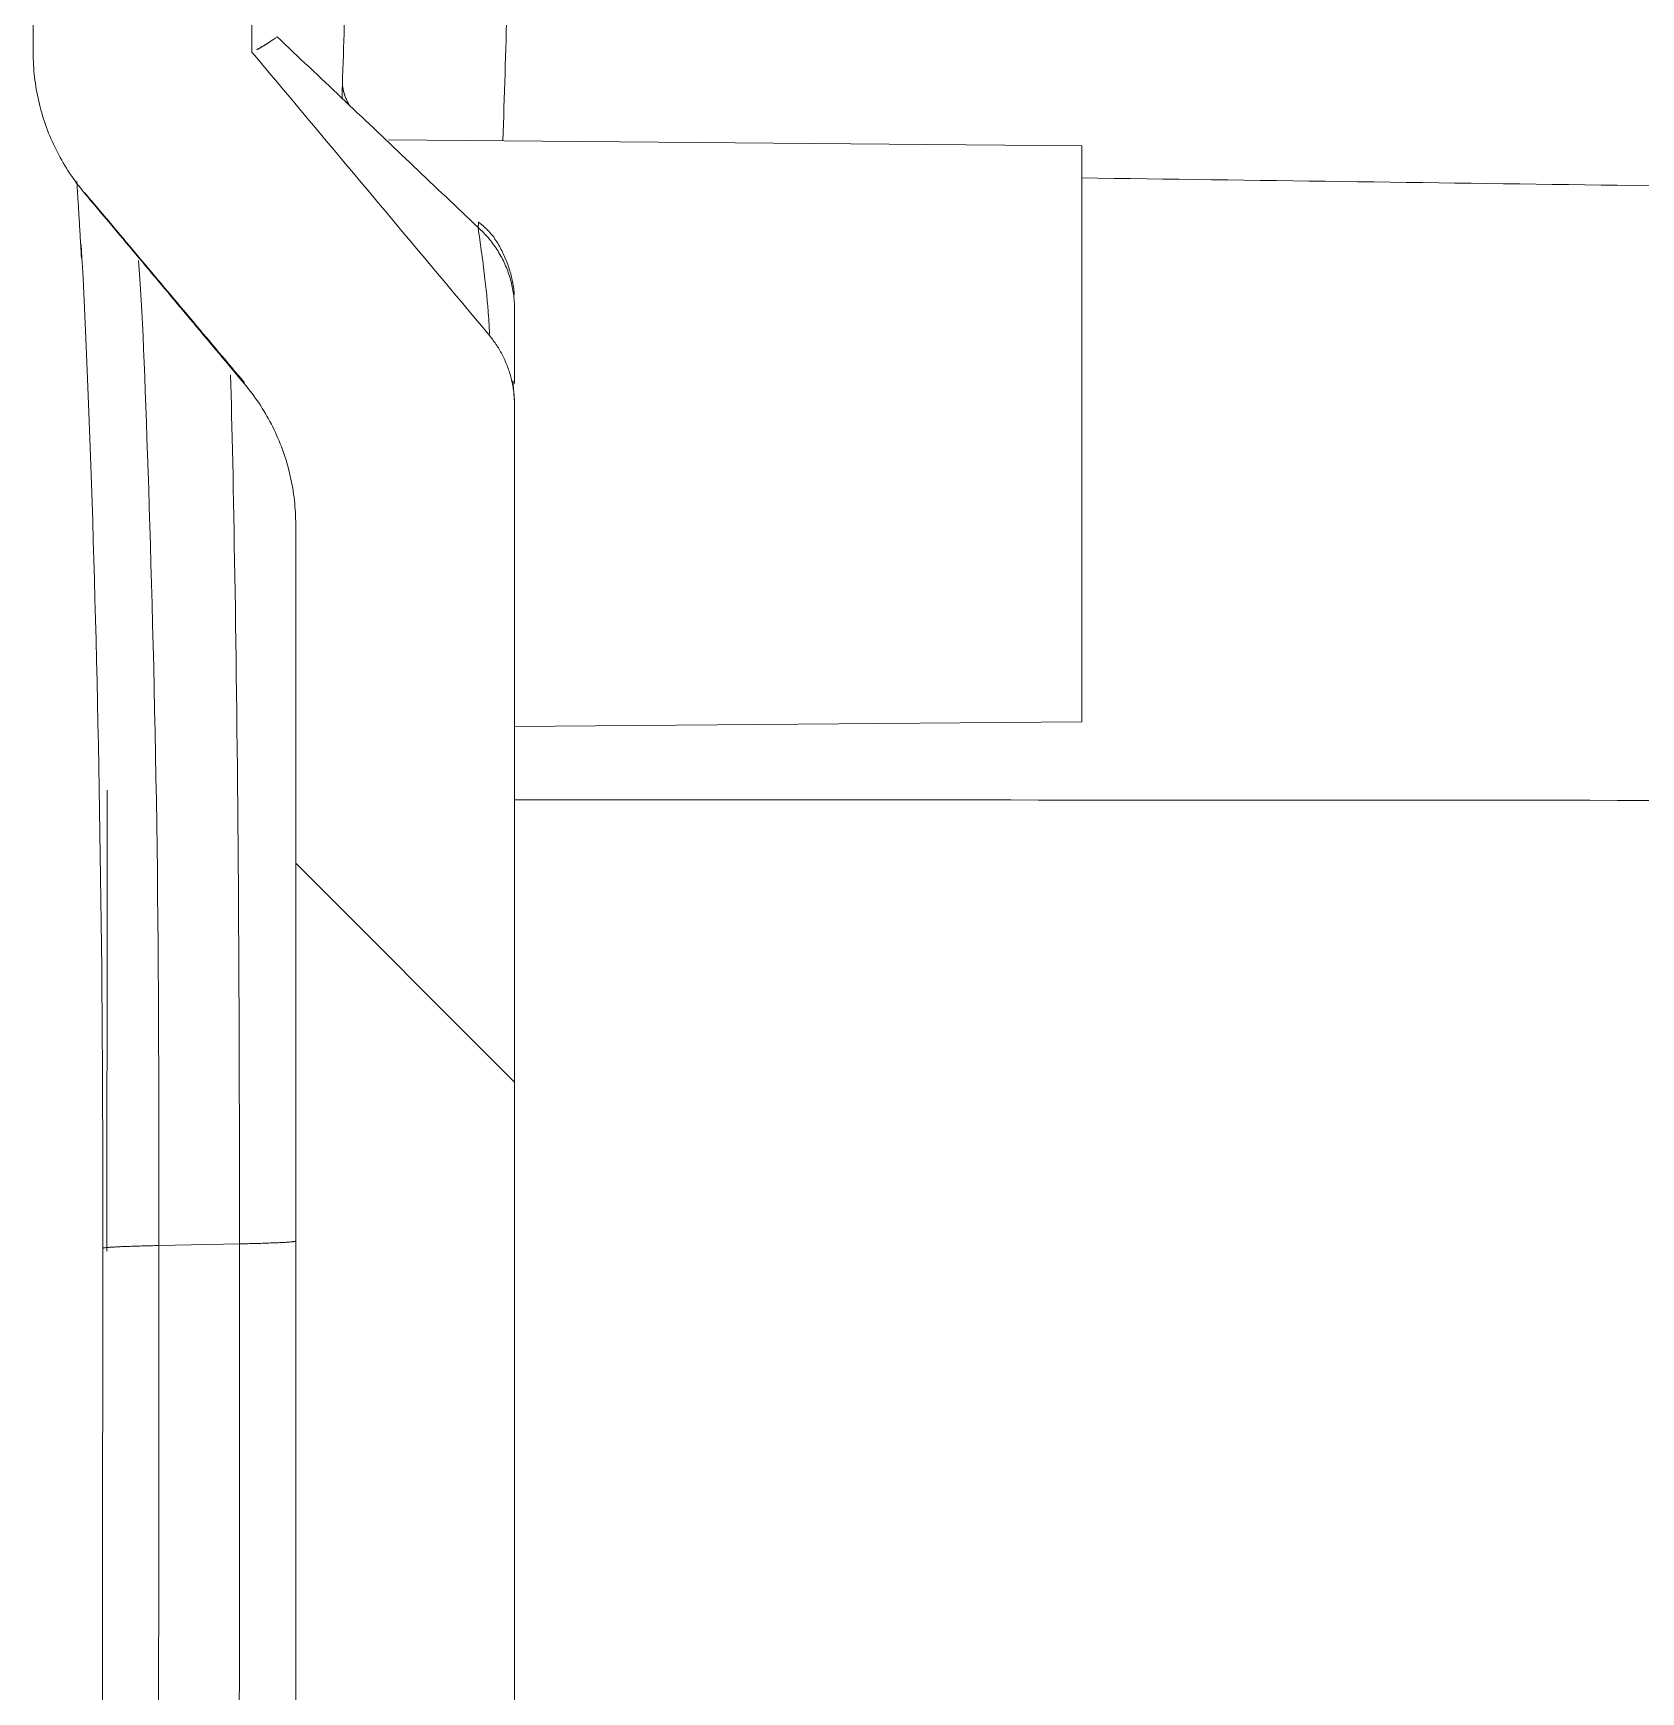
# Model space of a CAD drawing. Header units: inches. Extents: x 0 to 40, y 35.9 to 64.1.
# Drawn here: x 12.064 to 13.003, y 47.419 to 48.388 of the extents above; entities that cross this region are included whole.
import ezdxf

# ---------------------------------------------------------------- set-up
doc = ezdxf.new("R2010")
doc.units = ezdxf.units.IN
doc.header["$MEASUREMENT"] = 0
doc.layers.add('2', color=7, linetype='Continuous')

# ---------------------------------------------------------------- blocks, each defined once
blk = doc.blocks.new('block 895')
at = {"layer": '2', "color": 7, "lineweight": 18, "true_color": 0xffffff}
blk.add_lwpolyline([(12.67659, 48.32256), (12.67659, 47.98601)], dxfattribs=at)
blk = doc.blocks.new('block 903')
at = {"layer": '2', "color": 7, "lineweight": 18, "true_color": 0xffffff}
blk.add_lwpolyline([(12.34509, 47.98312), (12.67659, 47.98601)], dxfattribs=at)
blk = doc.blocks.new('block 904')
at = {"layer": '2', "color": 7, "lineweight": 18, "true_color": 0xffffff}
blk.add_lwpolyline([(12.67659, 48.32256), (12.27143, 48.32611)], dxfattribs=at)
blk = doc.blocks.new('block 909')
at = {"layer": '2', "color": 7, "lineweight": 18, "true_color": 0xffffff}
blk.add_lwpolyline([(12.10439, 47.6816), (12.10064, 43.23653)], dxfattribs=at)
blk = doc.blocks.new('block 923')
at = {"layer": '2', "color": 7, "lineweight": 18, "true_color": 0xffffff}
blk.add_lwpolyline([(12.06374, 48.54353), (12.06374, 48.37689)], dxfattribs=at)
blk = doc.blocks.new('block 924')
at = {"layer": '2', "color": 7, "lineweight": 18, "true_color": 0xffffff}
blk.add_lwpolyline([(12.2172, 48.10115), (12.2172, 42.97061)], dxfattribs=at)
blk = doc.blocks.new('block 934')
at = {"layer": '2', "color": 7, "lineweight": 18, "true_color": 0xffffff}
blk.add_lwpolyline([(12.34509, 48.17091), (12.34509, 42.90474)], dxfattribs=at)
blk = doc.blocks.new('block 935')
at = {"layer": '2', "color": 7, "lineweight": 18, "true_color": 0xffffff}
blk.add_lwpolyline([(12.19162, 48.53123), (12.19162, 48.37727)], dxfattribs=at)
blk = doc.blocks.new('block 981')
at = {"layer": '2', "color": 7, "lineweight": 18, "true_color": 0xffffff}
blk.add_lwpolyline([(12.09358, 48.29514), (12.09394, 48.29514)], dxfattribs=at)
blk = doc.blocks.new('block 990')
at = {"layer": '2', "color": 7, "lineweight": 18, "true_color": 0xffffff}
blk.add_lwpolyline([(12.32442, 48.27771), (12.32445, 48.27743)], dxfattribs=at)
blk = doc.blocks.new('block 999')
at = {"layer": '2', "color": 7, "lineweight": 18, "true_color": 0xffffff}
blk.add_lwpolyline([(12.18432, 47.68088), (12.13723, 47.67988)], dxfattribs=at)
blk = doc.blocks.new('block 1158')
at = {"layer": '2', "color": 80, "lineweight": 18, "true_color": 0x3fff00}
blk.add_open_spline([(12.10705, 47.94608), (12.10696, 47.85627), (12.10688, 47.76646), (12.10679, 47.67664)], degree=3, dxfattribs=at)
blk = doc.blocks.new('block 1423')
at = {"layer": '2', "color": 7, "lineweight": 18, "true_color": 0xffffff}
blk.add_open_spline([(12.33046, 48.2116), (12.33046, 48.21177), (12.33046, 48.21177), (12.33046, 48.21177), (12.33046, 48.21194), (12.33046, 48.21198), (12.33046, 48.21198), (12.33046, 48.21211), (12.33046, 48.21215), (12.33046, 48.21215)], degree=3, knots=[0, 0, 0, 0, 1, 1, 1, 2, 2, 2, 3, 3, 3, 3], dxfattribs=at)
blk = doc.blocks.new('block 1424')
at = {"layer": '2', "color": 7, "lineweight": 18, "true_color": 0xffffff}
blk.add_lwpolyline([(12.33044, 48.21263), (12.33044, 48.21287), (12.33044, 48.21311), (12.33043, 48.21339), (12.33041, 48.2137), (12.33041, 48.21404), (12.33039, 48.21442), (12.33038, 48.21487), (12.33034, 48.21535), (12.33032, 48.21587), (12.33029, 48.21645), (12.33026, 48.21707), (12.33022, 48.21773), (12.33017, 48.21845), (12.33013, 48.21921), (12.33008, 48.22), (12.33003, 48.22083), (12.32996, 48.22172), (12.32989, 48.22266), (12.32982, 48.22362), (12.32976, 48.22462), (12.32967, 48.22569), (12.32958, 48.22675), (12.3295, 48.22789), (12.32939, 48.22906), (12.32929, 48.23027), (12.32917, 48.23154), (12.32905, 48.23282), (12.32893, 48.23416), (12.32879, 48.23554), (12.32865, 48.23695), (12.3285, 48.23843), (12.32834, 48.23992), (12.32817, 48.24147), (12.328, 48.24305), (12.32781, 48.24467), (12.32762, 48.24636), (12.32741, 48.24808), (12.32719, 48.24984), (12.32697, 48.25163), (12.32674, 48.25349), (12.32648, 48.25542), (12.32622, 48.25738), (12.32597, 48.25938), (12.32567, 48.26145), (12.32538, 48.26358), (12.32507, 48.26579), (12.32476, 48.26799), (12.32443, 48.27023), (12.32411, 48.27251), (12.32378, 48.27478)], dxfattribs=at)
blk = doc.blocks.new('block 1425')
at = {"layer": '2', "color": 7, "lineweight": 18, "true_color": 0xffffff}
blk.add_lwpolyline([(12.67661, 48.30372), (12.68608, 48.30361), (12.69557, 48.30348), (12.70505, 48.30334), (12.71454, 48.3032), (12.72401, 48.30306), (12.7335, 48.30296), (12.74298, 48.30282), (12.75247, 48.30268), (12.76194, 48.30255), (12.77143, 48.30244), (12.78093, 48.30231), (12.7904, 48.30217), (12.79989, 48.30203), (12.80936, 48.30193), (12.81886, 48.30179), (12.82833, 48.30165), (12.83782, 48.30151), (12.8473, 48.30141), (12.85679, 48.30127), (12.86626, 48.30113), (12.87575, 48.301), (12.88524, 48.30086), (12.89472, 48.30076), (12.90421, 48.30062), (12.91368, 48.30048), (12.92317, 48.30034), (12.93265, 48.30024), (12.94214, 48.3001), (12.95161, 48.29996), (12.9611, 48.29983), (12.97058, 48.29972), (12.98007, 48.29958), (12.98956, 48.29945), (12.99903, 48.29931), (13.00853, 48.29921), (13.018, 48.29907), (13.02749, 48.29893), (13.03696, 48.29879), (13.04646, 48.29865), (13.05593, 48.29855), (13.06542, 48.29841), (13.0749, 48.29827), (13.08439, 48.29817), (13.09388, 48.29803), (13.10335, 48.2979), (13.11284, 48.29776), (13.12232, 48.29762), (13.13181, 48.29752), (13.14128, 48.29738), (13.15077, 48.29724)], dxfattribs=at)
blk = doc.blocks.new('block 1428')
at = {"layer": '2', "color": 7, "lineweight": 18, "true_color": 0xffffff}
blk.add_lwpolyline([(12.06374, 48.37689), (12.06376, 48.37503), (12.06379, 48.37327), (12.06386, 48.37148), (12.06397, 48.36973), (12.06407, 48.36797), (12.06422, 48.36618), (12.06438, 48.36442), (12.06457, 48.36266), (12.06479, 48.36091), (12.06503, 48.35915), (12.06529, 48.35739), (12.06559, 48.35564), (12.0659, 48.35388), (12.06622, 48.35212), (12.06658, 48.3504), (12.06698, 48.34864), (12.06739, 48.34692), (12.06782, 48.3452), (12.06827, 48.34347), (12.06876, 48.34179), (12.06925, 48.34006), (12.06979, 48.33838), (12.07034, 48.33669), (12.07093, 48.335), (12.07153, 48.33331), (12.07213, 48.33166), (12.07279, 48.33), (12.07344, 48.32839), (12.07413, 48.32677), (12.07484, 48.32515), (12.07556, 48.32353), (12.07632, 48.32194), (12.07709, 48.32036), (12.07788, 48.31877), (12.07871, 48.31722), (12.07954, 48.31567), (12.0804, 48.31412), (12.0813, 48.31257), (12.08221, 48.31106), (12.08314, 48.30954), (12.08409, 48.30802), (12.08507, 48.30654), (12.08605, 48.30506), (12.08707, 48.30361), (12.0881, 48.30217), (12.08915, 48.30072), (12.09024, 48.29931), (12.09132, 48.29793), (12.09244, 48.29652), (12.09358, 48.29514)], dxfattribs=at)
blk = doc.blocks.new('block 1429')
at = {"layer": '2', "color": 7, "lineweight": 18, "true_color": 0xffffff}
blk.add_lwpolyline([(12.1874, 48.18321), (12.18553, 48.18545), (12.18365, 48.18769), (12.18177, 48.18993), (12.17989, 48.19217), (12.17802, 48.19441), (12.17614, 48.19664), (12.17426, 48.19888), (12.17238, 48.20112), (12.17051, 48.20336), (12.16863, 48.2056), (12.16675, 48.20784), (12.16487, 48.21008), (12.163, 48.21232), (12.16112, 48.21456), (12.15926, 48.2168), (12.15738, 48.21904), (12.1555, 48.22128), (12.15363, 48.22352), (12.15175, 48.22576), (12.14987, 48.228), (12.14799, 48.23023), (12.14611, 48.23247), (12.14424, 48.23471), (12.14236, 48.23695), (12.14048, 48.23919), (12.1386, 48.24143), (12.13673, 48.24367), (12.13485, 48.24591), (12.13297, 48.24815), (12.13109, 48.25039), (12.12922, 48.25263), (12.12736, 48.25487), (12.12548, 48.25711), (12.1236, 48.25935), (12.12172, 48.26158), (12.11985, 48.26382), (12.11797, 48.26606), (12.11609, 48.2683), (12.11421, 48.27054), (12.11234, 48.27278), (12.11046, 48.27502), (12.10858, 48.27726), (12.1067, 48.2795), (12.10483, 48.2817), (12.10295, 48.28398), (12.10107, 48.28618), (12.09919, 48.28846), (12.09731, 48.29066), (12.09545, 48.29294), (12.09358, 48.29514)], dxfattribs=at)
blk = doc.blocks.new('block 1430')
at = {"layer": '2', "color": 7, "lineweight": 18, "true_color": 0xffffff}
blk.add_lwpolyline([(12.2172, 48.10115), (12.21719, 48.1029), (12.21715, 48.1047), (12.2171, 48.10645), (12.217, 48.10824), (12.21689, 48.11), (12.21676, 48.11179), (12.2166, 48.11355), (12.21641, 48.11534), (12.21621, 48.11713), (12.21596, 48.11889), (12.21571, 48.12068), (12.21541, 48.12244), (12.2151, 48.12423), (12.21476, 48.12599), (12.21441, 48.12774), (12.21402, 48.1295), (12.2136, 48.13126), (12.21317, 48.13301), (12.21271, 48.13474), (12.21223, 48.13649), (12.21171, 48.13822), (12.21118, 48.13994), (12.21062, 48.14163), (12.21004, 48.14335), (12.20944, 48.14504), (12.2088, 48.14673), (12.20814, 48.14841), (12.20747, 48.15007), (12.20677, 48.15172), (12.20604, 48.15337), (12.2053, 48.15499), (12.20454, 48.15661), (12.20375, 48.15823), (12.20294, 48.15982), (12.20211, 48.1614), (12.20127, 48.16295), (12.20039, 48.1645), (12.1995, 48.16605), (12.1986, 48.16757), (12.19767, 48.16908), (12.19672, 48.17057), (12.19574, 48.17205), (12.19476, 48.17349), (12.19376, 48.17494), (12.19274, 48.17635), (12.19171, 48.17777), (12.19064, 48.17914), (12.18957, 48.18052), (12.18849, 48.18187), (12.1874, 48.18321)], dxfattribs=at)
blk = doc.blocks.new('block 1436')
at = {"layer": '2', "color": 7, "lineweight": 18, "true_color": 0xffffff}
blk.add_lwpolyline([(12.34509, 48.17091), (12.34509, 48.17177), (12.34507, 48.17267), (12.34503, 48.17356), (12.34498, 48.17442), (12.34493, 48.17532), (12.34486, 48.17618), (12.34479, 48.17708), (12.34471, 48.17794), (12.3446, 48.17883), (12.34448, 48.17969), (12.34435, 48.18059), (12.34421, 48.18145), (12.34405, 48.18231), (12.3439, 48.18317), (12.34373, 48.18404), (12.34354, 48.1849), (12.34335, 48.18576), (12.34312, 48.18662), (12.34292, 48.18745), (12.34267, 48.18831), (12.34243, 48.18917), (12.34218, 48.19), (12.3419, 48.19082), (12.34162, 48.19165), (12.34133, 48.19248), (12.34102, 48.1933), (12.34071, 48.19413), (12.34038, 48.19496), (12.34006, 48.19578), (12.33969, 48.19661), (12.33933, 48.1974), (12.33897, 48.19819), (12.33859, 48.19899), (12.3382, 48.19978), (12.33778, 48.20057), (12.33737, 48.20136), (12.33696, 48.20212), (12.33651, 48.20288), (12.33606, 48.20364), (12.33561, 48.2044), (12.33513, 48.20515), (12.33465, 48.20591), (12.33417, 48.20664), (12.33367, 48.20736), (12.33317, 48.20808), (12.33263, 48.20881), (12.33212, 48.20953), (12.33156, 48.21022), (12.33103, 48.21091), (12.33046, 48.2116)], dxfattribs=at)
blk = doc.blocks.new('block 1437')
at = {"layer": '2', "color": 7, "lineweight": 18, "true_color": 0xffffff}
blk.add_lwpolyline([(12.33046, 48.2116), (12.32769, 48.2149), (12.32492, 48.21825), (12.32212, 48.22155), (12.31935, 48.22486), (12.31658, 48.22817), (12.3138, 48.23147), (12.31103, 48.23478), (12.30824, 48.23809), (12.30547, 48.24143), (12.30269, 48.24474), (12.29992, 48.24805), (12.29715, 48.25135), (12.29436, 48.25466), (12.29158, 48.258), (12.28881, 48.26131), (12.28604, 48.26462), (12.28326, 48.26792), (12.28047, 48.27123), (12.2777, 48.27454), (12.27493, 48.27785), (12.27215, 48.28119), (12.26938, 48.28449), (12.26659, 48.2878), (12.26382, 48.29111), (12.26104, 48.29442), (12.25827, 48.29776), (12.2555, 48.30107), (12.25271, 48.30437), (12.24993, 48.30768), (12.24716, 48.31099), (12.24439, 48.31429), (12.24161, 48.3176), (12.23882, 48.32094), (12.23605, 48.32425), (12.23328, 48.32756), (12.2305, 48.33087), (12.22773, 48.33417), (12.22494, 48.33751), (12.22217, 48.34082), (12.21939, 48.34413), (12.21662, 48.34744), (12.21385, 48.35074), (12.21105, 48.35405), (12.20828, 48.35736), (12.20551, 48.3607), (12.20273, 48.36401), (12.19996, 48.36731), (12.19717, 48.37062), (12.1944, 48.37393), (12.19162, 48.37727)], dxfattribs=at)
blk = doc.blocks.new('block 1448')
at = {"layer": '2', "color": 7, "lineweight": 18, "true_color": 0xffffff}
blk.add_lwpolyline([(12.0939, 48.29514), (12.09578, 48.2929), (12.09764, 48.29066), (12.09952, 48.28846), (12.10138, 48.28625), (12.10324, 48.28401), (12.10512, 48.28181), (12.10698, 48.27957), (12.10886, 48.27736), (12.11072, 48.27512), (12.11258, 48.27292), (12.11445, 48.27068), (12.11631, 48.26847), (12.11819, 48.26624), (12.12005, 48.26403), (12.12191, 48.26179), (12.12379, 48.25959), (12.12565, 48.25735), (12.12753, 48.25514), (12.12939, 48.2529), (12.13125, 48.2507), (12.13313, 48.24846), (12.13499, 48.24625), (12.13686, 48.24401), (12.13873, 48.24181), (12.14059, 48.23961), (12.14246, 48.23737), (12.14432, 48.23513), (12.1462, 48.23292), (12.14806, 48.23072), (12.14992, 48.22848), (12.1518, 48.22627), (12.15366, 48.22403), (12.15554, 48.22183), (12.1574, 48.21959), (12.15926, 48.21738), (12.16114, 48.21514), (12.163, 48.21294), (12.16487, 48.2107), (12.16673, 48.2085), (12.16859, 48.20626), (12.17047, 48.20405), (12.17233, 48.20181), (12.17421, 48.19961), (12.17607, 48.19737), (12.17793, 48.19516), (12.17981, 48.19292), (12.18167, 48.19072), (12.18355, 48.18848), (12.18541, 48.18627), (12.18727, 48.18407)], dxfattribs=at)
blk = doc.blocks.new('block 1449')
at = {"layer": '2', "color": 7, "lineweight": 18, "true_color": 0xffffff}
blk.add_lwpolyline([(12.34414, 48.18528), (12.34416, 48.18503), (12.34417, 48.18476), (12.34419, 48.18452), (12.34421, 48.18428), (12.34422, 48.184), (12.34426, 48.18376), (12.34428, 48.18348), (12.34429, 48.18324), (12.34431, 48.18297), (12.34433, 48.18273), (12.34435, 48.18245), (12.34436, 48.18221), (12.34438, 48.18193), (12.3444, 48.18169), (12.34441, 48.18145), (12.34443, 48.18118), (12.34445, 48.18094), (12.34447, 48.18066), (12.3445, 48.18042), (12.34452, 48.18014), (12.34454, 48.1799), (12.34455, 48.17966), (12.34457, 48.17938), (12.34459, 48.17914), (12.3446, 48.17887), (12.34462, 48.17863), (12.34464, 48.17835), (12.34466, 48.17811), (12.34467, 48.17787), (12.34469, 48.17759), (12.34472, 48.17735), (12.34474, 48.17708), (12.34476, 48.17684), (12.34478, 48.17656), (12.34479, 48.17632), (12.34481, 48.17604), (12.34483, 48.1758), (12.34485, 48.17553), (12.34486, 48.17529), (12.34488, 48.17504), (12.3449, 48.17477), (12.34491, 48.17453), (12.34495, 48.17425), (12.34497, 48.17401), (12.34498, 48.17373), (12.345, 48.17349), (12.34502, 48.17325), (12.34503, 48.17298), (12.34505, 48.17274), (12.34507, 48.17246)], dxfattribs=at)
blk = doc.blocks.new('block 1452')
at = {"layer": '2', "color": 7, "lineweight": 18, "true_color": 0xffffff}
blk.add_lwpolyline([(12.34493, 48.23537), (12.34486, 48.23633), (12.34478, 48.2373), (12.34467, 48.23826), (12.34457, 48.23923), (12.34443, 48.24016), (12.34429, 48.24112), (12.34412, 48.24209), (12.34395, 48.24302), (12.34376, 48.24395), (12.34355, 48.24491), (12.34333, 48.24584), (12.34311, 48.24677), (12.34285, 48.2477), (12.34259, 48.24863), (12.34231, 48.24956), (12.34202, 48.25049), (12.34171, 48.25139), (12.3414, 48.25232), (12.34107, 48.25325), (12.34073, 48.25414), (12.34038, 48.25504), (12.34002, 48.25597), (12.33964, 48.25686), (12.33926, 48.25776), (12.33887, 48.25866), (12.33845, 48.25955), (12.33804, 48.26045), (12.33761, 48.26134), (12.33716, 48.2622), (12.3367, 48.26307), (12.33623, 48.26393), (12.33573, 48.26479), (12.33523, 48.26562), (12.33472, 48.26644), (12.33418, 48.26727), (12.33365, 48.26806), (12.33308, 48.26889), (12.33251, 48.26965), (12.33191, 48.2704), (12.33131, 48.27116), (12.33067, 48.27189), (12.33003, 48.27261), (12.32936, 48.2733), (12.32867, 48.27399), (12.32798, 48.27464), (12.32726, 48.27526), (12.32652, 48.27588), (12.32576, 48.27647), (12.32498, 48.27709), (12.32421, 48.27764)], dxfattribs=at)
blk = doc.blocks.new('block 1453')
at = {"layer": '2', "color": 7, "lineweight": 18, "true_color": 0xffffff}
blk.add_lwpolyline([(12.08922, 48.30189), (12.08927, 48.30117), (12.08932, 48.30041), (12.08937, 48.29969), (12.08943, 48.29893), (12.08948, 48.29817), (12.08953, 48.29738), (12.08958, 48.29662), (12.08963, 48.29583), (12.08968, 48.29504), (12.08974, 48.29424), (12.08977, 48.29345), (12.08984, 48.29266), (12.08987, 48.29183), (12.08993, 48.29101), (12.08998, 48.29018), (12.09005, 48.28935), (12.09008, 48.28853), (12.09015, 48.28766), (12.0902, 48.2868), (12.09025, 48.28594), (12.0903, 48.28508), (12.09036, 48.28422), (12.09041, 48.28332), (12.09046, 48.28246), (12.09051, 48.28157), (12.09056, 48.28067), (12.09063, 48.27974), (12.09068, 48.27884), (12.09073, 48.27791), (12.09079, 48.27698), (12.09084, 48.27605), (12.09091, 48.27512), (12.09096, 48.27419), (12.09101, 48.27323), (12.09106, 48.27226), (12.09113, 48.2713), (12.09118, 48.27034), (12.09123, 48.26937), (12.0913, 48.26837), (12.09135, 48.26737), (12.09141, 48.26637), (12.09148, 48.26537), (12.09153, 48.26438), (12.0916, 48.26334), (12.09165, 48.26231), (12.09172, 48.26127), (12.09177, 48.26024), (12.09184, 48.25921), (12.09189, 48.25814), (12.09196, 48.25711)], dxfattribs=at)
blk = doc.blocks.new('block 1476')
at = {"layer": '2', "color": 7, "lineweight": 18, "true_color": 0xffffff}
blk.add_open_spline([(12.19442, 48.37868), (12.19457, 48.37875), (12.19471, 48.37886), (12.19471, 48.37886), (12.19486, 48.37892), (12.19502, 48.37899), (12.19502, 48.37899), (12.19519, 48.3791), (12.19536, 48.3792), (12.19536, 48.3792), (12.19552, 48.37927), (12.19569, 48.37937), (12.19569, 48.37937), (12.19569, 48.37937), (12.19588, 48.37948), (12.19588, 48.37948), (12.19588, 48.37948), (12.19605, 48.37958), (12.19605, 48.37958), (12.19605, 48.37958), (12.19624, 48.37968), (12.19624, 48.37968), (12.19624, 48.37968), (12.19643, 48.37979), (12.19643, 48.37979), (12.19643, 48.37979), (12.19662, 48.37989), (12.19662, 48.37989), (12.19662, 48.37989), (12.19681, 48.38003), (12.19681, 48.38003), (12.19681, 48.38003), (12.19702, 48.38013), (12.19702, 48.38013), (12.19702, 48.38013), (12.19721, 48.38027), (12.19721, 48.38027), (12.19721, 48.38027), (12.19741, 48.38037), (12.19741, 48.38037), (12.19741, 48.38037), (12.19764, 48.38051), (12.19764, 48.38051), (12.19764, 48.38051), (12.19784, 48.38061), (12.19784, 48.38061), (12.19784, 48.38061), (12.19807, 48.38075), (12.19807, 48.38075), (12.19807, 48.38075), (12.19827, 48.38089), (12.19827, 48.38089), (12.19827, 48.38089), (12.1985, 48.38103), (12.1985, 48.38103), (12.1985, 48.38103), (12.19874, 48.38116), (12.19874, 48.38116), (12.19874, 48.38116), (12.19896, 48.3813), (12.19896, 48.3813), (12.19896, 48.3813), (12.1992, 48.38144), (12.1992, 48.38144), (12.1992, 48.38144), (12.19944, 48.38161), (12.19944, 48.38161), (12.19944, 48.38161), (12.19969, 48.38175), (12.19969, 48.38175), (12.19969, 48.38175), (12.19993, 48.38189), (12.19993, 48.38189), (12.19993, 48.38189), (12.20019, 48.38206), (12.20019, 48.38206), (12.20019, 48.38206), (12.20044, 48.3822), (12.20044, 48.3822), (12.20044, 48.3822), (12.2007, 48.38237), (12.2007, 48.38237), (12.2007, 48.38237), (12.20096, 48.38254), (12.20096, 48.38254), (12.20096, 48.38254), (12.20122, 48.38271), (12.20122, 48.38271), (12.20122, 48.38271), (12.20149, 48.38289), (12.20149, 48.38289), (12.20149, 48.38289), (12.20177, 48.38306), (12.20177, 48.38306), (12.20177, 48.38306), (12.20205, 48.38323), (12.20205, 48.38323), (12.20205, 48.38323), (12.20232, 48.3834), (12.20232, 48.3834), (12.20232, 48.3834), (12.20261, 48.38361), (12.20261, 48.38361), (12.20261, 48.38361), (12.20291, 48.38382), (12.20291, 48.38382), (12.20291, 48.38382), (12.2032, 48.38399), (12.2032, 48.38399), (12.2032, 48.38399), (12.20349, 48.3842), (12.20349, 48.3842), (12.20349, 48.3842), (12.20379, 48.3844), (12.20379, 48.3844), (12.20379, 48.3844), (12.2041, 48.38461), (12.2041, 48.38461), (12.2041, 48.38461), (12.20441, 48.38485), (12.20441, 48.38485), (12.20441, 48.38485), (12.20472, 48.38506), (12.20472, 48.38506), (12.20472, 48.38506), (12.20503, 48.3853), (12.20503, 48.3853), (12.20503, 48.3853), (12.20535, 48.3855), (12.20535, 48.3855), (12.20535, 48.3855), (12.20566, 48.38575), (12.20566, 48.38575), (12.20566, 48.38575), (12.20599, 48.38599), (12.20599, 48.38599), (12.20599, 48.38599), (12.20632, 48.38626), (12.20632, 48.38626)], degree=3, knots=[0, 0, 0, 0, 1, 1, 1, 2, 2, 2, 3, 3, 3, 4, 4, 4, 5, 5, 5, 6, 6, 6, 7, 7, 7, 8, 8, 8, 9, 9, 9, 10, 10, 10, 11, 11, 11, 12, 12, 12, 13, 13, 13, 14, 14, 14, 15, 15, 15, 16, 16, 16, 17, 17, 17, 18, 18, 18, 19, 19, 19, 20, 20, 20, 21, 21, 21, 22, 22, 22, 23, 23, 23, 24, 24, 24, 25, 25, 25, 26, 26, 26, 27, 27, 27, 28, 28, 28, 29, 29, 29, 30, 30, 30, 31, 31, 31, 32, 32, 32, 33, 33, 33, 34, 34, 34, 35, 35, 35, 36, 36, 36, 37, 37, 37, 38, 38, 38, 39, 39, 39, 40, 40, 40, 41, 41, 41, 42, 42, 42, 43, 43, 43, 44, 44, 44, 45, 45, 45, 46, 46, 46, 46], dxfattribs=at)
blk = doc.blocks.new('block 1486')
at = {"layer": '2', "color": 7, "lineweight": 18, "true_color": 0xffffff}
blk.add_lwpolyline([(12.24447, 48.35839), (12.24461, 48.36263), (12.24475, 48.3669), (12.24489, 48.37114), (12.24502, 48.37541), (12.24516, 48.37965), (12.2453, 48.38392), (12.24542, 48.38816), (12.24556, 48.39243), (12.2457, 48.39667), (12.24583, 48.40094), (12.24597, 48.40521), (12.24611, 48.40945), (12.24625, 48.41372), (12.24638, 48.41799), (12.2465, 48.42223), (12.24664, 48.4265), (12.24678, 48.43077), (12.24692, 48.43505), (12.24706, 48.43928), (12.24719, 48.44355), (12.24731, 48.44783), (12.24745, 48.4521), (12.24759, 48.45637), (12.24773, 48.46064), (12.24787, 48.46495), (12.248, 48.46922), (12.24814, 48.47349), (12.24826, 48.4778), (12.2484, 48.48207), (12.24854, 48.48634), (12.24868, 48.49065), (12.24881, 48.49492), (12.24893, 48.49923), (12.24907, 48.50353), (12.24921, 48.50784), (12.24935, 48.51211), (12.24948, 48.51642), (12.24961, 48.52072), (12.24974, 48.52507), (12.24988, 48.52937), (12.25002, 48.53368), (12.25014, 48.53798), (12.25028, 48.54233), (12.25042, 48.54663), (12.25055, 48.55097), (12.25067, 48.55531), (12.25081, 48.55965), (12.25095, 48.564), (12.25107, 48.56834), (12.25121, 48.57268)], dxfattribs=at)
blk = doc.blocks.new('block 1489')
at = {"layer": '2', "color": 7, "lineweight": 18, "true_color": 0xffffff}
blk.add_open_spline([(12.24425, 48.35047), (12.24425, 48.35064), (12.24425, 48.35078), (12.24425, 48.35078), (12.24427, 48.35095), (12.24427, 48.35109), (12.24427, 48.35109), (12.24427, 48.35126), (12.24428, 48.35143), (12.24428, 48.35143), (12.24428, 48.35157), (12.24428, 48.35174), (12.24428, 48.35174), (12.24428, 48.35188), (12.2443, 48.35205), (12.2443, 48.35205), (12.2443, 48.35223), (12.2443, 48.35236), (12.2443, 48.35236), (12.2443, 48.35254), (12.24432, 48.35267), (12.24432, 48.35267), (12.24432, 48.35285), (12.24432, 48.35302), (12.24432, 48.35302), (12.24432, 48.35316), (12.24433, 48.35333), (12.24433, 48.35333), (12.24433, 48.35347), (12.24433, 48.35364), (12.24433, 48.35364), (12.24435, 48.35378), (12.24435, 48.35395), (12.24435, 48.35395), (12.24435, 48.35412), (12.24435, 48.35426), (12.24435, 48.35426), (12.24437, 48.35443), (12.24437, 48.3546), (12.24437, 48.3546), (12.24437, 48.35474), (12.24437, 48.35491), (12.24437, 48.35491), (12.24439, 48.35505), (12.24439, 48.35522), (12.24439, 48.35522), (12.24439, 48.35536), (12.24439, 48.35553), (12.24439, 48.35553), (12.2444, 48.3557), (12.2444, 48.35584), (12.2444, 48.35584), (12.2444, 48.35601), (12.24442, 48.35615), (12.24442, 48.35615), (12.24442, 48.35632), (12.24442, 48.3565), (12.24442, 48.3565), (12.24442, 48.35663), (12.24444, 48.35681), (12.24444, 48.35681), (12.24444, 48.35694), (12.24444, 48.35712), (12.24444, 48.35712), (12.24444, 48.35729), (12.24446, 48.35743), (12.24446, 48.35743), (12.24446, 48.3576), (12.24446, 48.35774), (12.24446, 48.35774), (12.24446, 48.35791), (12.24447, 48.35805), (12.24447, 48.35805), (12.24447, 48.35822), (12.24447, 48.35839), (12.24447, 48.35839)], degree=3, knots=[0, 0, 0, 0, 1, 1, 1, 2, 2, 2, 3, 3, 3, 4, 4, 4, 5, 5, 5, 6, 6, 6, 7, 7, 7, 8, 8, 8, 9, 9, 9, 10, 10, 10, 11, 11, 11, 12, 12, 12, 13, 13, 13, 14, 14, 14, 15, 15, 15, 16, 16, 16, 17, 17, 17, 18, 18, 18, 19, 19, 19, 20, 20, 20, 21, 21, 21, 22, 22, 22, 23, 23, 23, 24, 24, 24, 25, 25, 25, 25], dxfattribs=at)
blk = doc.blocks.new('block 1498')
at = {"layer": '2', "color": 7, "lineweight": 18, "true_color": 0xffffff}
blk.add_open_spline([(12.10439, 47.6783), (12.10455, 47.6784), (12.10465, 47.67843), (12.10465, 47.67843), (12.10479, 47.67847), (12.10496, 47.6785), (12.10496, 47.6785), (12.10496, 47.6785), (12.10515, 47.67854), (12.10515, 47.67854), (12.10515, 47.67854), (12.10538, 47.67857), (12.10538, 47.67857), (12.10538, 47.67857), (12.10562, 47.67861), (12.10562, 47.67861), (12.10562, 47.67861), (12.10589, 47.67864), (12.10589, 47.67864), (12.10589, 47.67864), (12.1062, 47.67867), (12.1062, 47.67867), (12.1062, 47.67867), (12.10653, 47.67871), (12.10653, 47.67871), (12.10653, 47.67871), (12.10689, 47.67874), (12.10689, 47.67874), (12.10689, 47.67874), (12.10729, 47.67878), (12.10729, 47.67878), (12.10729, 47.67878), (12.1077, 47.67881), (12.1077, 47.67881), (12.1077, 47.67881), (12.10813, 47.67885), (12.10813, 47.67885), (12.10813, 47.67885), (12.1086, 47.67888), (12.1086, 47.67888), (12.1086, 47.67888), (12.1091, 47.67892), (12.1091, 47.67892), (12.1091, 47.67892), (12.10961, 47.67895), (12.10961, 47.67895), (12.10961, 47.67895), (12.11015, 47.67898), (12.11015, 47.67898), (12.11015, 47.67898), (12.11072, 47.67902), (12.11072, 47.67902), (12.11072, 47.67902), (12.1113, 47.67905), (12.1113, 47.67905), (12.1113, 47.67905), (12.11192, 47.67909), (12.11192, 47.67909), (12.11192, 47.67909), (12.11256, 47.67912), (12.11256, 47.67912), (12.11256, 47.67912), (12.11323, 47.67916), (12.11323, 47.67916), (12.11323, 47.67916), (12.11392, 47.67919), (12.11392, 47.67919), (12.11392, 47.67919), (12.11464, 47.67923), (12.11464, 47.67923), (12.11464, 47.67923), (12.11538, 47.67926), (12.11538, 47.67926), (12.11538, 47.67926), (12.11614, 47.67929), (12.11614, 47.67929), (12.11614, 47.67929), (12.11692, 47.67933), (12.11692, 47.67933), (12.11692, 47.67933), (12.11773, 47.67936), (12.11773, 47.67936), (12.11773, 47.67936), (12.11857, 47.67936), (12.11857, 47.67936), (12.11857, 47.67936), (12.11942, 47.6794), (12.11942, 47.6794), (12.11942, 47.6794), (12.12029, 47.67943), (12.12029, 47.67943), (12.12029, 47.67943), (12.12119, 47.67947), (12.12119, 47.67947), (12.12119, 47.67947), (12.12212, 47.6795), (12.12212, 47.6795), (12.12212, 47.6795), (12.12307, 47.67954), (12.12307, 47.67954), (12.12307, 47.67954), (12.12403, 47.67957), (12.12403, 47.67957), (12.12403, 47.67957), (12.12501, 47.67957), (12.12501, 47.67957), (12.12501, 47.67957), (12.12601, 47.6796), (12.12601, 47.6796), (12.12601, 47.6796), (12.12705, 47.67964), (12.12705, 47.67964), (12.12705, 47.67964), (12.1281, 47.67967), (12.1281, 47.67967), (12.1281, 47.67967), (12.12916, 47.67971), (12.12916, 47.67971), (12.12916, 47.67971), (12.13027, 47.67974), (12.13027, 47.67974), (12.13027, 47.67974), (12.13137, 47.67974), (12.13137, 47.67974), (12.13137, 47.67974), (12.13251, 47.67978), (12.13251, 47.67978), (12.13251, 47.67978), (12.13366, 47.67981), (12.13366, 47.67981), (12.13366, 47.67981), (12.13483, 47.67985), (12.13483, 47.67985), (12.13483, 47.67985), (12.13602, 47.67985), (12.13602, 47.67985), (12.13602, 47.67985), (12.13723, 47.67988), (12.13723, 47.67988)], degree=3, knots=[0, 0, 0, 0, 1, 1, 1, 2, 2, 2, 3, 3, 3, 4, 4, 4, 5, 5, 5, 6, 6, 6, 7, 7, 7, 8, 8, 8, 9, 9, 9, 10, 10, 10, 11, 11, 11, 12, 12, 12, 13, 13, 13, 14, 14, 14, 15, 15, 15, 16, 16, 16, 17, 17, 17, 18, 18, 18, 19, 19, 19, 20, 20, 20, 21, 21, 21, 22, 22, 22, 23, 23, 23, 24, 24, 24, 25, 25, 25, 26, 26, 26, 27, 27, 27, 28, 28, 28, 29, 29, 29, 30, 30, 30, 31, 31, 31, 32, 32, 32, 33, 33, 33, 34, 34, 34, 35, 35, 35, 36, 36, 36, 37, 37, 37, 38, 38, 38, 39, 39, 39, 40, 40, 40, 41, 41, 41, 42, 42, 42, 43, 43, 43, 44, 44, 44, 45, 45, 45, 46, 46, 46, 46], dxfattribs=at)
blk = doc.blocks.new('block 1503')
at = {"layer": '2', "color": 7, "lineweight": 18, "true_color": 0xffffff}
blk.add_lwpolyline([(12.12539, 48.25549), (12.12579, 48.25022), (12.12617, 48.24457), (12.12653, 48.23857), (12.12689, 48.23227), (12.12725, 48.22562), (12.1276, 48.21866), (12.12794, 48.21136), (12.12829, 48.20374), (12.12861, 48.19582), (12.12896, 48.18758), (12.12929, 48.17907), (12.12961, 48.17026), (12.12994, 48.16113), (12.13027, 48.15172), (12.13059, 48.14204), (12.13094, 48.13205), (12.13127, 48.12182), (12.13159, 48.11128), (12.13192, 48.10049), (12.13227, 48.08943), (12.13259, 48.07813), (12.13292, 48.06659), (12.13325, 48.05484), (12.13356, 48.04286), (12.13387, 48.03063), (12.13418, 48.01826), (12.13447, 48.00565), (12.13475, 47.99287), (12.13502, 47.97991), (12.13528, 47.96679), (12.13552, 47.95349), (12.13575, 47.94002), (12.13597, 47.92641), (12.13616, 47.91267), (12.13633, 47.89878), (12.13649, 47.88476), (12.13662, 47.87064), (12.13674, 47.85641), (12.13685, 47.84204), (12.13693, 47.82761), (12.13702, 47.81307), (12.13707, 47.79846), (12.13712, 47.78382), (12.13716, 47.76907), (12.13717, 47.75429), (12.13719, 47.73945), (12.13721, 47.7246), (12.13721, 47.70971), (12.13723, 47.6948), (12.13723, 47.67988)], dxfattribs=at)
blk = doc.blocks.new('block 1504')
at = {"layer": '2', "color": 7, "lineweight": 18, "true_color": 0xffffff}
blk.add_lwpolyline([(12.20632, 48.38626), (12.20868, 48.38402), (12.21104, 48.38178), (12.21338, 48.37954), (12.21574, 48.37734), (12.2181, 48.3751), (12.22044, 48.37286), (12.2228, 48.37066), (12.22516, 48.36842), (12.22751, 48.36618), (12.22987, 48.36397), (12.23222, 48.36173), (12.23457, 48.35949), (12.23693, 48.35729), (12.23927, 48.35505), (12.24163, 48.35281), (12.24397, 48.35057), (12.24633, 48.34837), (12.24868, 48.34613), (12.25104, 48.34389), (12.25338, 48.34168), (12.25574, 48.33944), (12.25808, 48.3372), (12.26042, 48.33497), (12.26278, 48.33276), (12.26513, 48.33052), (12.26749, 48.32828), (12.26983, 48.32608), (12.27217, 48.32384), (12.27453, 48.3216), (12.27687, 48.31939), (12.27922, 48.31715), (12.28158, 48.31491), (12.28392, 48.31268), (12.28626, 48.31047), (12.2886, 48.30823), (12.29096, 48.30599), (12.29331, 48.30375), (12.29565, 48.30155), (12.29799, 48.29931), (12.30033, 48.29707), (12.30268, 48.29486), (12.30504, 48.29263), (12.30738, 48.29039), (12.30972, 48.28815), (12.31207, 48.28594), (12.31441, 48.2837), (12.31675, 48.28146), (12.31909, 48.27922), (12.32144, 48.27702), (12.32378, 48.27478)], dxfattribs=at)
blk = doc.blocks.new('block 1505')
at = {"layer": '2', "color": 7, "lineweight": 18, "true_color": 0xffffff}
blk.add_lwpolyline([(12.34509, 48.22744), (12.34509, 48.22631), (12.34509, 48.22517), (12.34509, 48.22407), (12.34509, 48.22297), (12.34509, 48.22186), (12.34509, 48.22079), (12.34509, 48.21969), (12.34509, 48.21866), (12.34509, 48.21759), (12.34509, 48.21656), (12.34509, 48.21552), (12.34509, 48.21452), (12.34509, 48.21349), (12.34509, 48.21253), (12.34509, 48.21153), (12.34509, 48.21056), (12.34509, 48.2096), (12.34509, 48.20863), (12.34509, 48.2077), (12.34509, 48.20677), (12.34509, 48.20584), (12.34509, 48.20495), (12.34509, 48.20405), (12.34509, 48.20316), (12.34509, 48.20226), (12.34509, 48.2014), (12.34509, 48.20054), (12.34509, 48.19971), (12.34509, 48.19888), (12.34509, 48.19806), (12.34509, 48.19726), (12.34509, 48.19644), (12.34509, 48.19565), (12.34509, 48.19489), (12.34509, 48.19413), (12.34509, 48.19337), (12.34509, 48.19261), (12.34509, 48.19189), (12.34509, 48.19117), (12.34509, 48.19044), (12.34509, 48.18975), (12.34509, 48.18907), (12.34509, 48.18838), (12.34509, 48.18772), (12.34509, 48.18707), (12.34509, 48.18634), (12.34509, 48.18565), (12.34509, 48.185), (12.34509, 48.18435), (12.34509, 48.18369)], dxfattribs=at)
blk = doc.blocks.new('block 1506')
at = {"layer": '2', "color": 7, "lineweight": 18, "true_color": 0xffffff}
blk.add_lwpolyline([(12.32378, 48.27478), (12.32457, 48.27406), (12.32536, 48.27333), (12.32612, 48.27257), (12.32688, 48.27182), (12.32762, 48.27106), (12.32836, 48.27027), (12.32907, 48.26947), (12.32977, 48.26868), (12.33046, 48.26785), (12.33113, 48.26703), (12.33179, 48.26617), (12.33243, 48.26531), (12.33306, 48.26444), (12.33368, 48.26358), (12.33427, 48.26269), (12.33485, 48.26179), (12.33544, 48.2609), (12.33599, 48.25997), (12.33653, 48.25904), (12.33706, 48.25811), (12.33756, 48.25718), (12.33806, 48.25624), (12.33854, 48.25528), (12.33901, 48.25432), (12.33944, 48.25335), (12.33988, 48.25235), (12.3403, 48.25139), (12.34069, 48.25039), (12.34107, 48.24939), (12.34143, 48.24839), (12.34178, 48.24736), (12.34212, 48.24636), (12.34243, 48.24532), (12.34273, 48.24429), (12.34302, 48.24329), (12.34328, 48.24226), (12.34352, 48.24119), (12.34374, 48.24016), (12.34397, 48.23912), (12.34416, 48.23805), (12.34433, 48.23702), (12.34448, 48.23595), (12.34462, 48.23489), (12.34474, 48.23385), (12.34485, 48.23278), (12.34493, 48.23172), (12.345, 48.23065), (12.34505, 48.22958), (12.34509, 48.22851), (12.34509, 48.22744)], dxfattribs=at)
blk = doc.blocks.new('block 1523')
at = {"layer": '2', "color": 7, "lineweight": 18, "true_color": 0xffffff}
blk.add_lwpolyline([(12.18432, 47.68088), (12.18432, 47.69352), (12.18432, 47.70617), (12.1843, 47.71878), (12.1843, 47.73138), (12.18429, 47.74396), (12.18427, 47.75653), (12.18423, 47.76904), (12.1842, 47.78151), (12.18417, 47.79395), (12.18413, 47.80635), (12.18408, 47.81865), (12.18403, 47.83091), (12.18396, 47.84311), (12.18391, 47.8552), (12.18384, 47.86722), (12.18375, 47.87914), (12.18368, 47.89096), (12.18358, 47.90267), (12.18349, 47.91428), (12.18341, 47.92576), (12.1833, 47.93713), (12.18318, 47.94836), (12.18308, 47.95945), (12.18296, 47.97041), (12.18284, 47.98122), (12.18272, 47.9919), (12.1826, 48.00241), (12.18246, 48.01275), (12.18232, 48.02291), (12.18218, 48.03293), (12.18205, 48.04275), (12.18191, 48.0524), (12.18175, 48.06184), (12.18162, 48.07107), (12.18146, 48.08013), (12.18131, 48.08899), (12.18117, 48.0976), (12.18101, 48.106), (12.18086, 48.1142), (12.1807, 48.12216), (12.18055, 48.12988), (12.18038, 48.13739), (12.18022, 48.14466), (12.18007, 48.15165), (12.17989, 48.15844), (12.17974, 48.16495), (12.17958, 48.17125), (12.17941, 48.17725), (12.17924, 48.18304), (12.17908, 48.18858)], dxfattribs=at)
blk = doc.blocks.new('block 1528')
at = {"layer": '2', "color": 7, "lineweight": 18, "true_color": 0xffffff}
blk.add_lwpolyline([(13.15077, 47.93999), (13.13467, 47.93999), (13.11854, 47.94002), (13.10244, 47.94002), (13.08632, 47.94002), (13.07021, 47.94002), (13.05409, 47.94002), (13.03798, 47.94005), (13.02188, 47.94005), (13.00575, 47.94005), (12.98965, 47.94005), (12.97352, 47.94009), (12.95742, 47.94009), (12.94129, 47.94009), (12.92519, 47.94009), (12.90907, 47.94012), (12.89296, 47.94012), (12.87685, 47.94012), (12.86073, 47.94012), (12.84463, 47.94016), (12.8285, 47.94016), (12.8124, 47.94016), (12.79627, 47.94016), (12.78017, 47.94016), (12.76404, 47.94019), (12.74794, 47.94019), (12.73183, 47.94019), (12.71571, 47.94023), (12.6996, 47.94023), (12.68348, 47.94023), (12.66737, 47.94023), (12.65125, 47.94023), (12.63515, 47.94026), (12.61904, 47.94026), (12.60292, 47.94026), (12.58681, 47.94026), (12.57069, 47.9403), (12.55458, 47.9403), (12.53846, 47.9403), (12.52235, 47.9403), (12.50623, 47.9403), (12.49012, 47.94033), (12.474, 47.94033), (12.4579, 47.94033), (12.44179, 47.94036), (12.42567, 47.94036), (12.40956, 47.94036), (12.39344, 47.94036), (12.37733, 47.94036), (12.36121, 47.9404), (12.3451, 47.9404)], dxfattribs=at)
blk = doc.blocks.new('block 1529')
at = {"layer": '2', "color": 7, "lineweight": 18, "true_color": 0xffffff}
blk.add_lwpolyline([(12.24447, 48.35839), (12.24451, 48.35815), (12.24452, 48.35791), (12.24454, 48.35767), (12.24458, 48.35743), (12.24461, 48.35722), (12.24464, 48.35698), (12.24468, 48.35674), (12.24471, 48.3565), (12.24477, 48.35626), (12.2448, 48.35601), (12.24485, 48.35577), (12.2449, 48.35553), (12.24494, 48.35529), (12.24501, 48.35505), (12.24506, 48.35481), (12.24511, 48.35457), (12.24518, 48.35433), (12.24523, 48.35409), (12.2453, 48.35384), (12.24537, 48.3536), (12.24544, 48.35336), (12.24551, 48.35312), (12.24559, 48.35288), (12.24566, 48.35264), (12.24575, 48.3524), (12.24583, 48.35216), (12.2459, 48.35192), (12.24599, 48.35167), (12.24609, 48.35143), (12.24618, 48.35119), (12.24628, 48.35095), (12.24637, 48.35067), (12.24647, 48.35043), (12.24657, 48.35019), (12.24668, 48.34995), (12.24678, 48.34971), (12.24688, 48.34947), (12.247, 48.34923), (12.24711, 48.34899), (12.24723, 48.34871), (12.24735, 48.34847), (12.24747, 48.34823), (12.24759, 48.34799), (12.24773, 48.34775), (12.24785, 48.34751), (12.24799, 48.34726), (12.24811, 48.34699), (12.24824, 48.34675), (12.24838, 48.34651), (12.24852, 48.34627)], dxfattribs=at)
blk = doc.blocks.new('block 1537')
at = {"layer": '2', "color": 7, "lineweight": 18, "true_color": 0xffffff}
blk.add_lwpolyline([(12.33828, 48.32535), (12.33844, 48.33025), (12.33859, 48.33514), (12.33875, 48.34003), (12.3389, 48.34492), (12.33906, 48.34981), (12.33921, 48.35471), (12.33937, 48.35963), (12.33951, 48.36452), (12.33966, 48.36945), (12.33982, 48.37434), (12.33997, 48.37927), (12.34013, 48.3842), (12.34028, 48.38912), (12.34044, 48.39405), (12.34059, 48.39898), (12.34075, 48.4039), (12.34088, 48.40883), (12.34104, 48.41379), (12.34119, 48.41872), (12.34135, 48.42368), (12.3415, 48.4286), (12.34166, 48.43356), (12.3418, 48.43852), (12.34195, 48.44349), (12.34211, 48.44845), (12.34226, 48.45341), (12.34242, 48.45837), (12.34255, 48.46333), (12.34271, 48.46829), (12.34286, 48.47329), (12.34302, 48.47828), (12.34317, 48.48324), (12.34331, 48.48824), (12.34347, 48.49323), (12.34362, 48.49819), (12.34378, 48.50322), (12.34391, 48.50818), (12.34407, 48.51321), (12.34422, 48.51821), (12.34438, 48.52321), (12.34452, 48.52824), (12.34467, 48.53323), (12.34483, 48.53826), (12.34497, 48.54326), (12.34512, 48.54829), (12.34528, 48.55332), (12.34541, 48.55835), (12.34557, 48.56338), (12.34572, 48.5684), (12.34586, 48.57343)], dxfattribs=at)
blk = doc.blocks.new('block 1542')
at = {"layer": '2', "color": 7, "lineweight": 18, "true_color": 0xffffff}
blk.add_open_spline([(12.32378, 48.27478), (12.3238, 48.27492), (12.3238, 48.27502), (12.3238, 48.27502), (12.32381, 48.27516), (12.32383, 48.27526), (12.32383, 48.27526), (12.32383, 48.2754), (12.32385, 48.2755), (12.32385, 48.2755), (12.32386, 48.27564), (12.32386, 48.27578), (12.32386, 48.27578), (12.32388, 48.27588), (12.3239, 48.27599), (12.3239, 48.27599), (12.3239, 48.27612), (12.32392, 48.27623), (12.32392, 48.27623), (12.32393, 48.27633), (12.32393, 48.27647), (12.32393, 48.27647), (12.32395, 48.27657), (12.32397, 48.27667), (12.32397, 48.27667), (12.32397, 48.27678), (12.32399, 48.27688), (12.32399, 48.27688), (12.324, 48.27698), (12.324, 48.27709), (12.324, 48.27709), (12.32402, 48.27716), (12.32404, 48.27726), (12.32404, 48.27726), (12.32405, 48.27743), (12.32407, 48.2775), (12.32407, 48.2775), (12.32409, 48.27767), (12.32411, 48.27774), (12.32411, 48.27774), (12.32412, 48.27785), (12.32414, 48.27791), (12.32414, 48.27791), (12.32417, 48.27805), (12.32417, 48.27809), (12.32417, 48.27809)], degree=3, knots=[0, 0, 0, 0, 1, 1, 1, 2, 2, 2, 3, 3, 3, 4, 4, 4, 5, 5, 5, 6, 6, 6, 7, 7, 7, 8, 8, 8, 9, 9, 9, 10, 10, 10, 11, 11, 11, 12, 12, 12, 13, 13, 13, 14, 14, 14, 15, 15, 15, 15], dxfattribs=at)
blk = doc.blocks.new('block 1544')
at = {"layer": '2', "color": 7, "lineweight": 18, "true_color": 0xffffff}
blk.add_lwpolyline([(12.09184, 48.26493), (12.09227, 48.25704), (12.09268, 48.24894), (12.09311, 48.24064), (12.09354, 48.23209), (12.09396, 48.22334), (12.09437, 48.21442), (12.09478, 48.20526), (12.09518, 48.19589), (12.09558, 48.18634), (12.09597, 48.17659), (12.09637, 48.16664), (12.09675, 48.15647), (12.09713, 48.14617), (12.09749, 48.13567), (12.09787, 48.12499), (12.09821, 48.11413), (12.09857, 48.10311), (12.0989, 48.09195), (12.09924, 48.08061), (12.09957, 48.06914), (12.09988, 48.0575), (12.10019, 48.04572), (12.10048, 48.03383), (12.10078, 48.02181), (12.10105, 48.00961), (12.10133, 47.99735), (12.10159, 47.98494), (12.10185, 47.9724), (12.10209, 47.95979), (12.10231, 47.94705), (12.10253, 47.93423), (12.10276, 47.92128), (12.10295, 47.90826), (12.10314, 47.89516), (12.10333, 47.88197), (12.10348, 47.86871), (12.10364, 47.85534), (12.10379, 47.84197), (12.10391, 47.8285), (12.10403, 47.815), (12.10412, 47.80146), (12.10421, 47.78785), (12.10427, 47.77424), (12.10434, 47.76056), (12.10438, 47.74689), (12.10441, 47.73318), (12.10445, 47.71943), (12.10448, 47.70568), (12.1045, 47.69194), (12.10452, 47.67819)], dxfattribs=at)
blk = doc.blocks.new('block 1550')
at = {"layer": '2', "color": 7, "lineweight": 18, "true_color": 0xffffff}
blk.add_lwpolyline([(12.18405, 46.7712), (12.18406, 46.78956), (12.18406, 46.80793), (12.18406, 46.82629), (12.18408, 46.84465), (12.18408, 46.86301), (12.18408, 46.88134), (12.1841, 46.8997), (12.1841, 46.91803), (12.1841, 46.93636), (12.1841, 46.95465), (12.18411, 46.97298), (12.18411, 46.99127), (12.18411, 47.00957), (12.18413, 47.02786), (12.18413, 47.04616), (12.18413, 47.06445), (12.18415, 47.08271), (12.18415, 47.10097), (12.18415, 47.11923), (12.18417, 47.13748), (12.18417, 47.15571), (12.18417, 47.17393), (12.18417, 47.19216), (12.18418, 47.21038), (12.18418, 47.22861), (12.18418, 47.2468), (12.1842, 47.26499), (12.1842, 47.28318), (12.1842, 47.30133), (12.18422, 47.31949), (12.18422, 47.33768), (12.18422, 47.3558), (12.18423, 47.37396), (12.18423, 47.39208), (12.18423, 47.4102), (12.18425, 47.42832), (12.18425, 47.44641), (12.18425, 47.46453), (12.18427, 47.48258), (12.18427, 47.50067), (12.18427, 47.51875), (12.18427, 47.53681), (12.18429, 47.55486), (12.18429, 47.57288), (12.18429, 47.59089), (12.1843, 47.60891), (12.1843, 47.62693), (12.1843, 47.64491), (12.18432, 47.6629), (12.18432, 47.68088)], dxfattribs=at)
blk = doc.blocks.new('block 1574')
at = {"layer": '2', "color": 7, "lineweight": 18, "true_color": 0xffffff}
blk.add_open_spline([(12.2172, 47.68253), (12.21707, 47.68243), (12.21698, 47.6824), (12.21698, 47.6824), (12.21684, 47.68236), (12.21669, 47.68233), (12.21669, 47.68233), (12.21669, 47.68233), (12.21652, 47.68229), (12.21652, 47.68229), (12.21652, 47.68229), (12.21629, 47.68226), (12.21629, 47.68226), (12.21629, 47.68226), (12.21607, 47.68219), (12.21607, 47.68219), (12.21607, 47.68219), (12.21579, 47.68219), (12.21579, 47.68219), (12.21579, 47.68219), (12.2155, 47.68212), (12.2155, 47.68212), (12.2155, 47.68212), (12.21517, 47.68209), (12.21517, 47.68209), (12.21517, 47.68209), (12.21483, 47.68205), (12.21483, 47.68205), (12.21483, 47.68205), (12.21445, 47.68202), (12.21445, 47.68202), (12.21445, 47.68202), (12.21405, 47.68198), (12.21405, 47.68198), (12.21405, 47.68198), (12.21362, 47.68195), (12.21362, 47.68195), (12.21362, 47.68195), (12.21317, 47.68191), (12.21317, 47.68191), (12.21317, 47.68191), (12.21269, 47.68188), (12.21269, 47.68188), (12.21269, 47.68188), (12.21219, 47.68184), (12.21219, 47.68184), (12.21219, 47.68184), (12.21166, 47.68181), (12.21166, 47.68181), (12.21166, 47.68181), (12.21111, 47.68178), (12.21111, 47.68178), (12.21111, 47.68178), (12.21052, 47.68174), (12.21052, 47.68174), (12.21052, 47.68174), (12.2099, 47.68171), (12.2099, 47.68171), (12.2099, 47.68171), (12.20926, 47.68167), (12.20926, 47.68167), (12.20926, 47.68167), (12.20861, 47.68164), (12.20861, 47.68164), (12.20861, 47.68164), (12.20792, 47.6816), (12.20792, 47.6816), (12.20792, 47.6816), (12.20721, 47.68157), (12.20721, 47.68157), (12.20721, 47.68157), (12.20647, 47.68153), (12.20647, 47.68153), (12.20647, 47.68153), (12.20571, 47.6815), (12.20571, 47.6815), (12.20571, 47.6815), (12.20494, 47.6815), (12.20494, 47.6815), (12.20494, 47.6815), (12.20413, 47.68143), (12.20413, 47.68143), (12.20413, 47.68143), (12.20329, 47.68143), (12.20329, 47.68143), (12.20329, 47.68143), (12.20244, 47.6814), (12.20244, 47.6814), (12.20244, 47.6814), (12.20156, 47.68136), (12.20156, 47.68136), (12.20156, 47.68136), (12.20065, 47.68133), (12.20065, 47.68133), (12.20065, 47.68133), (12.19972, 47.68129), (12.19972, 47.68129), (12.19972, 47.68129), (12.19877, 47.68126), (12.19877, 47.68126), (12.19877, 47.68126), (12.19779, 47.68122), (12.19779, 47.68122), (12.19779, 47.68122), (12.19679, 47.68119), (12.19679, 47.68119), (12.19679, 47.68119), (12.19578, 47.68116), (12.19578, 47.68116), (12.19578, 47.68116), (12.19473, 47.68112), (12.19473, 47.68112), (12.19473, 47.68112), (12.19366, 47.68109), (12.19366, 47.68109), (12.19366, 47.68109), (12.19257, 47.68109), (12.19257, 47.68109), (12.19257, 47.68109), (12.19147, 47.68105), (12.19147, 47.68105), (12.19147, 47.68105), (12.19033, 47.68102), (12.19033, 47.68102), (12.19033, 47.68102), (12.18916, 47.68098), (12.18916, 47.68098), (12.18916, 47.68098), (12.18799, 47.68095), (12.18799, 47.68095), (12.18799, 47.68095), (12.18678, 47.68095), (12.18678, 47.68095), (12.18678, 47.68095), (12.18556, 47.68091), (12.18556, 47.68091), (12.18556, 47.68091), (12.18432, 47.68088), (12.18432, 47.68088)], degree=3, knots=[0, 0, 0, 0, 1, 1, 1, 2, 2, 2, 3, 3, 3, 4, 4, 4, 5, 5, 5, 6, 6, 6, 7, 7, 7, 8, 8, 8, 9, 9, 9, 10, 10, 10, 11, 11, 11, 12, 12, 12, 13, 13, 13, 14, 14, 14, 15, 15, 15, 16, 16, 16, 17, 17, 17, 18, 18, 18, 19, 19, 19, 20, 20, 20, 21, 21, 21, 22, 22, 22, 23, 23, 23, 24, 24, 24, 25, 25, 25, 26, 26, 26, 27, 27, 27, 28, 28, 28, 29, 29, 29, 30, 30, 30, 31, 31, 31, 32, 32, 32, 33, 33, 33, 34, 34, 34, 35, 35, 35, 36, 36, 36, 37, 37, 37, 38, 38, 38, 39, 39, 39, 40, 40, 40, 41, 41, 41, 42, 42, 42, 43, 43, 43, 44, 44, 44, 45, 45, 45, 46, 46, 46, 46], dxfattribs=at)
blk = doc.blocks.new('block 1580')
at = {"layer": '2', "color": 7, "lineweight": 18, "true_color": 0xffffff}
blk.add_lwpolyline([(12.13723, 47.67988), (12.13721, 47.66155), (12.13721, 47.64322), (12.13719, 47.62493), (12.13717, 47.60664), (12.13717, 47.58834), (12.13716, 47.57005), (12.13716, 47.55176), (12.13714, 47.5335), (12.13712, 47.5152), (12.13712, 47.49695), (12.13711, 47.47869), (12.13711, 47.46046), (12.13709, 47.4422), (12.13707, 47.42398), (12.13707, 47.40572), (12.13705, 47.3875), (12.13704, 47.36931), (12.13704, 47.35108), (12.13702, 47.33289), (12.13702, 47.31467), (12.137, 47.29648), (12.137, 47.27829), (12.13699, 47.2601), (12.13697, 47.24194), (12.13697, 47.22378), (12.13695, 47.20559), (12.13695, 47.18744), (12.13693, 47.16928), (12.13692, 47.15116), (12.13692, 47.13301), (12.1369, 47.11485), (12.1369, 47.09673), (12.13688, 47.07861), (12.13686, 47.06049), (12.13686, 47.04237), (12.13685, 47.02424), (12.13685, 47.00616), (12.13683, 46.98804), (12.13683, 46.96995), (12.13681, 46.95186), (12.1368, 46.93378), (12.1368, 46.91569), (12.13678, 46.8976), (12.13678, 46.87955), (12.13676, 46.86146), (12.13674, 46.84341), (12.13674, 46.82536), (12.13673, 46.80727), (12.13673, 46.78922), (12.13671, 46.7712)], dxfattribs=at)
blk = doc.blocks.new('block 1898')
at = {"layer": '2', "lineweight": 0}
blk.add_lwpolyline([(12.34509, 47.77534), (12.2172, 47.90329)], dxfattribs=at)

msp = doc.modelspace()

# ---------------------------------------------------------------- block references
at = {"layer": '2'}
for name in ['block 1898', 'block 1486', 'block 1537', 'block 923', 'block 935', 'block 1476', 'block 1504', 'block 1428', 'block 1437', 'block 1489', 'block 1529', 'block 904', 'block 895', 'block 1453', 'block 1425', 'block 981', 'block 1429', 'block 1448', 'block 1542', 'block 1452', 'block 990', 'block 1424', 'block 1506', 'block 1544', 'block 1503', 'block 1505', 'block 1423', 'block 1436', 'block 1523', 'block 1430', 'block 1449', 'block 934', 'block 924', 'block 903', 'block 1158', 'block 1528', 'block 909', 'block 1498', 'block 1580', 'block 999', 'block 1550', 'block 1574']:
    msp.add_blockref(name, (0, 0), dxfattribs=at)

doc.saveas('drawing.dxf')
